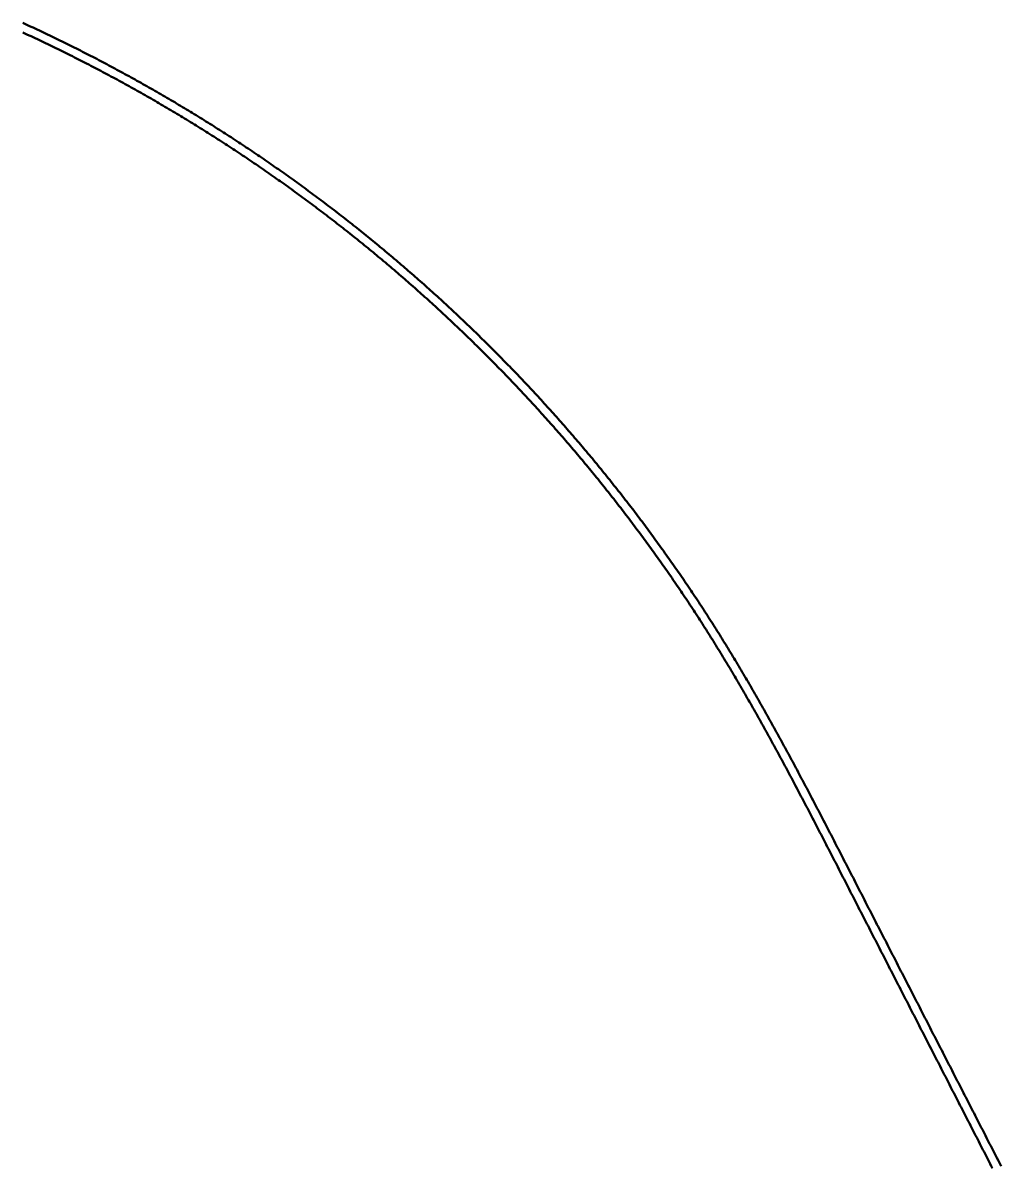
# Model space of a CAD drawing. Extents: x 2687065 to 2691361, y 1253360 to 1255888.
# Drawn here: x 2690531.3 to 2690958.7, y 1254154.8 to 1254654.2 of the extents above; entities that cross this region are included whole.
import ezdxf

# ---------------------------------------------------------------- set-up
doc = ezdxf.new("R2010")
doc.units = 0
doc.header["$MEASUREMENT"] = 0
doc.layers.add('BS-TR-A-Gleisstrang-LinieGeometrie', color=7, linetype='Continuous')

msp = doc.modelspace()

# ---------------------------------------------------------------- linework, layer by layer
at = {"layer": 'BS-TR-A-Gleisstrang-LinieGeometrie', "color": 2, "lineweight": 50, "true_color": 0xffff00}
for points in [[(2690531.27, 1254654.19, 458.73), (2690532.18, 1254653.77, 458.74), (2690533.09, 1254653.35, 458.75), (2690533.99, 1254652.93, 458.76), (2690534.9, 1254652.52, 458.78), (2690535.81, 1254652.09, 458.79), (2690536.71, 1254651.67, 458.8), (2690537.62, 1254651.25, 458.81), (2690538.52, 1254650.82, 458.82), (2690539.42, 1254650.4, 458.84), (2690540.33, 1254649.97, 458.85), (2690541.23, 1254649.54, 458.86), (2690542.13, 1254649.11, 458.87), (2690543.03, 1254648.68, 458.88), (2690543.93, 1254648.25, 458.9), (2690544.83, 1254647.81, 458.91), (2690545.73, 1254647.38, 458.92), (2690546.63, 1254646.94, 458.93), (2690547.53, 1254646.5, 458.95), (2690548.43, 1254646.06, 458.96), (2690549.32, 1254645.62, 458.97), (2690550.22, 1254645.18, 458.98), (2690551.12, 1254644.74, 458.99), (2690552.01, 1254644.3, 459.01), (2690552.91, 1254643.85, 459.02), (2690553.8, 1254643.4, 459.03), (2690554.69, 1254642.96, 459.04), (2690555.59, 1254642.51, 459.05), (2690556.48, 1254642.06, 459.07), (2690557.37, 1254641.6, 459.08), (2690558.26, 1254641.15, 459.09), (2690559.15, 1254640.7, 459.1), (2690560.04, 1254640.24, 459.11), (2690560.93, 1254639.79, 459.13), (2690561.82, 1254639.33, 459.14), (2690562.7, 1254638.87, 459.15), (2690563.59, 1254638.41, 459.16), (2690564.48, 1254637.95, 459.18), (2690565.36, 1254637.48, 459.19), (2690566.25, 1254637.02, 459.2), (2690567.13, 1254636.55, 459.21), (2690568.01, 1254636.09, 459.22), (2690568.9, 1254635.62, 459.24), (2690569.78, 1254635.15, 459.25), (2690570.66, 1254634.68, 459.26), (2690571.54, 1254634.21, 459.27), (2690572.42, 1254633.73, 459.29), (2690573.3, 1254633.26, 459.3), (2690574.18, 1254632.78, 459.31), (2690575.06, 1254632.31, 459.33), (2690575.93, 1254631.83, 459.34), (2690576.81, 1254631.35, 459.35), (2690577.69, 1254630.87, 459.36), (2690578.56, 1254630.39, 459.38), (2690579.44, 1254629.9, 459.39), (2690580.31, 1254629.42, 459.4), (2690581.18, 1254628.93, 459.42), (2690582.06, 1254628.45, 459.43), (2690582.93, 1254627.96, 459.44), (2690583.8, 1254627.47, 459.46), (2690584.67, 1254626.98, 459.47), (2690585.54, 1254626.49, 459.48), (2690586.41, 1254626, 459.49), (2690587.28, 1254625.5, 459.51), (2690588.15, 1254625.01, 459.52), (2690589.01, 1254624.51, 459.53), (2690589.88, 1254624.01, 459.55), (2690590.74, 1254623.51, 459.56), (2690591.61, 1254623.01, 459.57), (2690592.47, 1254622.51, 459.59), (2690593.34, 1254622.01, 459.6), (2690594.2, 1254621.5, 459.61), (2690595.06, 1254621, 459.62), (2690595.92, 1254620.49, 459.64), (2690596.78, 1254619.98, 459.65), (2690597.64, 1254619.48, 459.66), (2690598.5, 1254618.97, 459.68), (2690599.36, 1254618.45, 459.69), (2690600.22, 1254617.94, 459.7), (2690601.08, 1254617.43, 459.72), (2690601.93, 1254616.91, 459.73), (2690602.79, 1254616.4, 459.74), (2690603.64, 1254615.88, 459.75), (2690604.5, 1254615.36, 459.77), (2690605.35, 1254614.84, 459.78), (2690606.2, 1254614.32, 459.79), (2690607.05, 1254613.8, 459.81), (2690607.91, 1254613.27, 459.82), (2690608.76, 1254612.75, 459.83), (2690609.61, 1254612.22, 459.85), (2690610.45, 1254611.7, 459.86), (2690611.3, 1254611.17, 459.87), (2690612.15, 1254610.64, 459.88), (2690613, 1254610.11, 459.9), (2690613.84, 1254609.58, 459.91), (2690614.69, 1254609.04, 459.92), (2690615.53, 1254608.51, 459.94), (2690616.37, 1254607.97, 459.95), (2690617.22, 1254607.44, 459.96), (2690618.06, 1254606.9, 459.97), (2690618.9, 1254606.36, 459.99), (2690619.74, 1254605.82, 460), (2690620.58, 1254605.28, 460.01), (2690621.42, 1254604.74, 460.03), (2690622.26, 1254604.19, 460.04), (2690623.1, 1254603.65, 460.05), (2690623.93, 1254603.1, 460.07), (2690624.77, 1254602.55, 460.08), (2690625.6, 1254602, 460.09), (2690626.44, 1254601.45, 460.1), (2690627.27, 1254600.9, 460.12), (2690628.1, 1254600.35, 460.13), (2690628.94, 1254599.8, 460.14), (2690629.77, 1254599.24, 460.16), (2690630.6, 1254598.69, 460.17), (2690631.43, 1254598.13, 460.18), (2690632.26, 1254597.57, 460.2), (2690633.08, 1254597.01, 460.21), (2690633.91, 1254596.45, 460.22), (2690634.74, 1254595.89, 460.23), (2690635.56, 1254595.33, 460.25), (2690636.39, 1254594.77, 460.26), (2690637.21, 1254594.2, 460.27), (2690638.04, 1254593.63, 460.28), (2690638.86, 1254593.07, 460.29), (2690639.68, 1254592.5, 460.31), (2690640.5, 1254591.93, 460.32), (2690641.32, 1254591.36, 460.33), (2690642.14, 1254590.79, 460.34), (2690642.96, 1254590.21, 460.35), (2690643.78, 1254589.64, 460.37), (2690644.59, 1254589.06, 460.38), (2690645.41, 1254588.49, 460.39), (2690646.22, 1254587.91, 460.4), (2690647.04, 1254587.33, 460.41), (2690647.85, 1254586.75, 460.43), (2690648.66, 1254586.17, 460.44), (2690649.48, 1254585.58, 460.45), (2690650.29, 1254585, 460.46), (2690651.1, 1254584.42, 460.47), (2690651.91, 1254583.83, 460.48), (2690652.71, 1254583.24, 460.5), (2690653.52, 1254582.65, 460.51), (2690654.33, 1254582.07, 460.52), (2690655.13, 1254581.48, 460.53), (2690655.94, 1254580.88, 460.54), (2690656.74, 1254580.29, 460.56), (2690657.55, 1254579.7, 460.57), (2690658.35, 1254579.1, 460.58), (2690659.15, 1254578.51, 460.59), (2690659.95, 1254577.91, 460.6), (2690660.75, 1254577.31, 460.62), (2690661.55, 1254576.71, 460.63), (2690662.35, 1254576.11, 460.64), (2690663.15, 1254575.51, 460.65), (2690663.95, 1254574.9, 460.66), (2690664.74, 1254574.3, 460.68), (2690665.54, 1254573.69, 460.69), (2690666.33, 1254573.09, 460.7), (2690667.12, 1254572.48, 460.71), (2690667.92, 1254571.87, 460.72), (2690668.71, 1254571.26, 460.74), (2690669.5, 1254570.65, 460.75), (2690670.29, 1254570.04, 460.76), (2690671.08, 1254569.43, 460.77), (2690671.86, 1254568.81, 460.78), (2690672.65, 1254568.2, 460.8), (2690673.44, 1254567.58, 460.81), (2690674.22, 1254566.96, 460.82), (2690675.01, 1254566.34, 460.83), (2690675.79, 1254565.72, 460.84), (2690676.57, 1254565.1, 460.86), (2690677.36, 1254564.48, 460.87), (2690678.14, 1254563.86, 460.88), (2690678.14, 1254563.86, 460.88), (2690678.92, 1254563.23, 460.89), (2690679.7, 1254562.61, 460.9), (2690680.48, 1254561.98, 460.92), (2690681.26, 1254561.35, 460.93), (2690682.03, 1254560.72, 460.94), (2690682.81, 1254560.09, 460.95), (2690683.59, 1254559.46, 460.96), (2690684.36, 1254558.82, 460.98), (2690685.14, 1254558.19, 460.99), (2690685.91, 1254557.56, 461), (2690686.68, 1254556.92, 461.01), (2690687.45, 1254556.28, 461.02), (2690688.22, 1254555.64, 461.04), (2690688.99, 1254555, 461.05), (2690689.76, 1254554.36, 461.06), (2690690.53, 1254553.72, 461.07), (2690691.3, 1254553.08, 461.08), (2690692.06, 1254552.43, 461.1), (2690692.83, 1254551.79, 461.11), (2690693.59, 1254551.14, 461.12), (2690694.35, 1254550.5, 461.13), (2690695.12, 1254549.85, 461.14), (2690695.88, 1254549.2, 461.16), (2690696.64, 1254548.55, 461.17), (2690697.4, 1254547.9, 461.18), (2690698.16, 1254547.24, 461.19), (2690698.91, 1254546.59, 461.2), (2690699.67, 1254545.94, 461.22), (2690700.43, 1254545.28, 461.23), (2690701.18, 1254544.62, 461.24), (2690701.93, 1254543.97, 461.25), (2690702.69, 1254543.31, 461.26), (2690703.44, 1254542.65, 461.28), (2690704.19, 1254541.99, 461.29), (2690704.94, 1254541.32, 461.3), (2690705.69, 1254540.66, 461.31), (2690706.44, 1254540, 461.32), (2690707.18, 1254539.33, 461.34), (2690707.93, 1254538.66, 461.35), (2690708.68, 1254538, 461.36), (2690709.42, 1254537.33, 461.37), (2690710.16, 1254536.66, 461.38), (2690710.91, 1254535.99, 461.4), (2690711.65, 1254535.32, 461.41), (2690712.39, 1254534.64, 461.42), (2690713.13, 1254533.97, 461.43), (2690713.87, 1254533.29, 461.44), (2690714.6, 1254532.62, 461.46), (2690715.34, 1254531.94, 461.47), (2690716.08, 1254531.26, 461.48), (2690716.81, 1254530.58, 461.49), (2690717.55, 1254529.9, 461.51), (2690718.28, 1254529.22, 461.52), (2690719.01, 1254528.54, 461.53), (2690719.74, 1254527.86, 461.54), (2690720.47, 1254527.17, 461.55), (2690721.2, 1254526.49, 461.57), (2690721.93, 1254525.8, 461.58), (2690722.66, 1254525.11, 461.59), (2690723.38, 1254524.43, 461.6), (2690724.11, 1254523.74, 461.61), (2690724.83, 1254523.05, 461.63), (2690725.55, 1254522.35, 461.64), (2690726.28, 1254521.66, 461.65), (2690727, 1254520.97, 461.66), (2690727.72, 1254520.27, 461.67), (2690728.44, 1254519.58, 461.69), (2690729.15, 1254518.88, 461.7), (2690729.87, 1254518.18, 461.71), (2690730.59, 1254517.48, 461.72), (2690731.3, 1254516.78, 461.73), (2690732.02, 1254516.08, 461.75), (2690732.73, 1254515.38, 461.76), (2690733.44, 1254514.68, 461.77), (2690734.15, 1254513.98, 461.78), (2690734.86, 1254513.27, 461.79), (2690735.57, 1254512.57, 461.81), (2690736.28, 1254511.86, 461.82), (2690736.99, 1254511.15, 461.83), (2690737.7, 1254510.44, 461.84), (2690738.4, 1254509.73, 461.85), (2690739.1, 1254509.02, 461.87), (2690739.81, 1254508.31, 461.88), (2690740.51, 1254507.6, 461.89), (2690741.21, 1254506.88, 461.9), (2690741.91, 1254506.17, 461.91), (2690742.61, 1254505.45, 461.93), (2690743.31, 1254504.74, 461.94), (2690744.01, 1254504.02, 461.95), (2690744.7, 1254503.3, 461.96), (2690745.4, 1254502.58, 461.97), (2690746.09, 1254501.86, 461.99), (2690746.78, 1254501.14, 462), (2690747.48, 1254500.41, 462.01), (2690748.17, 1254499.69, 462.02), (2690748.86, 1254498.97, 462.03), (2690749.55, 1254498.24, 462.05), (2690750.23, 1254497.51, 462.06), (2690750.92, 1254496.79, 462.07), (2690751.61, 1254496.06, 462.08), (2690752.29, 1254495.33, 462.09), (2690752.97, 1254494.6, 462.11), (2690753.66, 1254493.87, 462.12), (2690754.34, 1254493.13, 462.13), (2690755.02, 1254492.4, 462.14), (2690755.7, 1254491.66, 462.15), (2690756.38, 1254490.93, 462.17), (2690757.05, 1254490.19, 462.18), (2690757.73, 1254489.46, 462.19), (2690758.41, 1254488.72, 462.2), (2690759.08, 1254487.98, 462.21), (2690759.75, 1254487.24, 462.23), (2690760.43, 1254486.5, 462.24), (2690761.1, 1254485.75, 462.25), (2690761.77, 1254485.01, 462.26), (2690762.44, 1254484.27, 462.27), (2690763.1, 1254483.52, 462.29), (2690763.77, 1254482.78, 462.3), (2690764.44, 1254482.03, 462.31), (2690765.1, 1254481.28, 462.32), (2690765.77, 1254480.53, 462.33), (2690766.43, 1254479.78, 462.35), (2690767.09, 1254479.03, 462.36), (2690767.75, 1254478.28, 462.37), (2690768.41, 1254477.53, 462.38), (2690769.07, 1254476.78, 462.39), (2690769.73, 1254476.02, 462.41), (2690770.38, 1254475.27, 462.42), (2690771.04, 1254474.51, 462.43), (2690771.69, 1254473.75, 462.44), (2690772.34, 1254472.99, 462.45), (2690773, 1254472.24, 462.47), (2690773.65, 1254471.48, 462.48), (2690774.3, 1254470.71, 462.49), (2690774.95, 1254469.95, 462.5), (2690775.59, 1254469.19, 462.51), (2690776.24, 1254468.43, 462.53), (2690776.89, 1254467.66, 462.54), (2690777.53, 1254466.9, 462.55), (2690778.17, 1254466.13, 462.56), (2690778.81, 1254465.36, 462.57), (2690779.46, 1254464.59, 462.59), (2690780.1, 1254463.83, 462.6), (2690780.73, 1254463.06, 462.61), (2690781.37, 1254462.28, 462.62), (2690782.01, 1254461.51, 462.63), (2690782.65, 1254460.74, 462.65), (2690783.28, 1254459.97, 462.66), (2690783.91, 1254459.19, 462.67), (2690784.55, 1254458.42, 462.68), (2690785.18, 1254457.64, 462.69), (2690785.81, 1254456.86, 462.71), (2690786.44, 1254456.08, 462.72), (2690787.06, 1254455.31, 462.73), (2690787.69, 1254454.53, 462.74), (2690788.32, 1254453.74, 462.75), (2690788.94, 1254452.96, 462.77), (2690789.56, 1254452.18, 462.78), (2690790.19, 1254451.4, 462.79), (2690790.81, 1254450.61, 462.8), (2690791.43, 1254449.83, 462.81), (2690792.05, 1254449.04, 462.83), (2690792.66, 1254448.25, 462.84), (2690793.28, 1254447.47, 462.85), (2690793.9, 1254446.68, 462.86), (2690794.51, 1254445.89, 462.87), (2690795.12, 1254445.1, 462.89), (2690795.74, 1254444.31, 462.9), (2690796.35, 1254443.51, 462.91), (2690796.96, 1254442.72, 462.92), (2690797.57, 1254441.93, 462.93), (2690798.17, 1254441.13, 462.95), (2690798.78, 1254440.34, 462.96), (2690799.39, 1254439.54, 462.97), (2690799.99, 1254438.74, 462.98), (2690800.59, 1254437.94, 462.99), (2690801.2, 1254437.14, 463.01), (2690801.8, 1254436.34, 463.02), (2690802.4, 1254435.54, 463.03), (2690803, 1254434.74, 463.04), (2690803.59, 1254433.94, 463.05), (2690804.19, 1254433.14, 463.07), (2690804.78, 1254432.33, 463.08), (2690805.38, 1254431.53, 463.09), (2690805.97, 1254430.72, 463.1), (2690806.56, 1254429.91, 463.11), (2690807.15, 1254429.11, 463.13), (2690807.74, 1254428.3, 463.14), (2690808.33, 1254427.49, 463.15), (2690808.92, 1254426.68, 463.16), (2690809.51, 1254425.87, 463.17), (2690810.09, 1254425.06, 463.18), (2690810.67, 1254424.24, 463.19), (2690811.26, 1254423.43, 463.21), (2690811.84, 1254422.61, 463.22), (2690812.42, 1254421.8, 463.23), (2690813, 1254420.98, 463.24), (2690813.58, 1254420.17, 463.25), (2690814.15, 1254419.35, 463.26), (2690814.73, 1254418.53, 463.27), (2690815.3, 1254417.71, 463.28), (2690815.88, 1254416.89, 463.29), (2690816.45, 1254416.07, 463.31), (2690817.02, 1254415.25, 463.32), (2690817.59, 1254414.43, 463.33), (2690818.16, 1254413.6, 463.34), (2690818.72, 1254412.78, 463.35), (2690819.29, 1254411.95, 463.36), (2690819.86, 1254411.13, 463.37), (2690820.42, 1254410.3, 463.38), (2690820.98, 1254409.47, 463.39), (2690821.54, 1254408.65, 463.41), (2690822.1, 1254407.82, 463.42), (2690822.66, 1254406.99, 463.43), (2690823.22, 1254406.16, 463.44), (2690823.78, 1254405.33, 463.45), (2690824.33, 1254404.49, 463.46), (2690824.89, 1254403.66, 463.47), (2690825.44, 1254402.83, 463.48), (2690825.99, 1254401.99, 463.49), (2690826.55, 1254401.16, 463.5), (2690827.09, 1254400.32, 463.52), (2690827.64, 1254399.49, 463.53), (2690828.19, 1254398.65, 463.54), (2690828.74, 1254397.81, 463.55), (2690829.28, 1254396.97, 463.56), (2690829.83, 1254396.13, 463.57), (2690830.37, 1254395.29, 463.58), (2690830.91, 1254394.45, 463.59), (2690831.45, 1254393.61, 463.6), (2690831.99, 1254392.76, 463.62), (2690832.53, 1254391.92, 463.63), (2690833.06, 1254391.07, 463.64), (2690833.6, 1254390.23, 463.65), (2690834.13, 1254389.38, 463.66), (2690834.13, 1254389.38, 463.66), (2690834.67, 1254388.54, 463.67), (2690835.2, 1254387.69, 463.68), (2690835.73, 1254386.84, 463.69), (2690836.26, 1254385.99, 463.7), (2690836.78, 1254385.14, 463.72), (2690837.31, 1254384.29, 463.73), (2690837.84, 1254383.44, 463.74), (2690838.36, 1254382.59, 463.75), (2690838.89, 1254381.74, 463.76), (2690839.41, 1254380.89, 463.77), (2690839.93, 1254380.03, 463.78), (2690840.45, 1254379.18, 463.79), (2690840.97, 1254378.33, 463.8), (2690841.49, 1254377.47, 463.82), (2690842, 1254376.61, 463.83), (2690842.52, 1254375.76, 463.84), (2690843.03, 1254374.9, 463.85), (2690843.55, 1254374.04, 463.86), (2690844.06, 1254373.18, 463.87), (2690844.57, 1254372.32, 463.88), (2690845.08, 1254371.46, 463.89), (2690845.59, 1254370.6, 463.9), (2690846.1, 1254369.74, 463.92), (2690846.61, 1254368.88, 463.93), (2690847.11, 1254368.02, 463.94), (2690847.62, 1254367.16, 463.95), (2690848.12, 1254366.29, 463.96), (2690848.63, 1254365.43, 463.97), (2690849.13, 1254364.56, 463.98), (2690849.63, 1254363.7, 463.99), (2690850.13, 1254362.83, 464), (2690850.63, 1254361.97, 464.02), (2690851.13, 1254361.1, 464.03), (2690851.63, 1254360.23, 464.04), (2690852.13, 1254359.37, 464.05), (2690852.62, 1254358.5, 464.06), (2690853.12, 1254357.63, 464.07), (2690853.61, 1254356.76, 464.08), (2690854.11, 1254355.89, 464.09), (2690854.6, 1254355.02, 464.1), (2690855.09, 1254354.15, 464.12), (2690855.58, 1254353.28, 464.13), (2690856.07, 1254352.41, 464.14), (2690856.56, 1254351.53, 464.15), (2690857.05, 1254350.66, 464.16), (2690857.54, 1254349.79, 464.17), (2690858.02, 1254348.92, 464.18), (2690858.51, 1254348.04, 464.19), (2690859, 1254347.17, 464.2), (2690859.48, 1254346.29, 464.22), (2690859.97, 1254345.42, 464.23), (2690860.45, 1254344.54, 464.24), (2690860.93, 1254343.67, 464.25), (2690861.41, 1254342.79, 464.26), (2690861.9, 1254341.91, 464.27), (2690862.38, 1254341.04, 464.28), (2690862.86, 1254340.16, 464.29), (2690863.33, 1254339.28, 464.3), (2690863.81, 1254338.4, 464.32), (2690864.29, 1254337.53, 464.33), (2690864.77, 1254336.65, 464.34), (2690865.25, 1254335.77, 464.35), (2690865.72, 1254334.89, 464.36), (2690866.2, 1254334.01, 464.37), (2690866.67, 1254333.13, 464.38), (2690867.15, 1254332.25, 464.39), (2690867.62, 1254331.37, 464.4), (2690868.09, 1254330.49, 464.42), (2690868.56, 1254329.6, 464.43), (2690869.04, 1254328.72, 464.44), (2690869.51, 1254327.84, 464.45), (2690869.98, 1254326.96, 464.46), (2690870.45, 1254326.08, 464.47), (2690870.92, 1254325.19, 464.48), (2690871.39, 1254324.31, 464.49), (2690871.86, 1254323.43, 464.5), (2690872.32, 1254322.54, 464.52), (2690872.79, 1254321.66, 464.53), (2690873.26, 1254320.78, 464.54), (2690873.73, 1254319.89, 464.55), (2690874.19, 1254319.01, 464.56), (2690874.66, 1254318.12, 464.57), (2690875.12, 1254317.24, 464.58), (2690875.59, 1254316.35, 464.59), (2690876.05, 1254315.47, 464.6), (2690876.52, 1254314.58, 464.62), (2690876.98, 1254313.69, 464.63), (2690877.45, 1254312.81, 464.64), (2690877.91, 1254311.92, 464.65), (2690878.37, 1254311.04, 464.66), (2690878.83, 1254310.15, 464.67), (2690879.3, 1254309.26, 464.68), (2690879.76, 1254308.38, 464.69), (2690880.22, 1254307.49, 464.7), (2690880.68, 1254306.6, 464.71), (2690881.14, 1254305.71, 464.73), (2690881.6, 1254304.83, 464.74), (2690882.06, 1254303.94, 464.75), (2690882.52, 1254303.05, 464.76), (2690882.98, 1254302.16, 464.77), (2690883.44, 1254301.27, 464.78), (2690883.9, 1254300.39, 464.79), (2690884.36, 1254299.5, 464.8), (2690884.82, 1254298.61, 464.81), (2690885.28, 1254297.72, 464.83), (2690885.74, 1254296.83, 464.84), (2690886.2, 1254295.94, 464.85), (2690886.65, 1254295.05, 464.86), (2690887.11, 1254294.17, 464.87), (2690887.57, 1254293.28, 464.88), (2690888.03, 1254292.39, 464.89), (2690888.49, 1254291.5, 464.9), (2690888.94, 1254290.61, 464.91), (2690889.4, 1254289.72, 464.93), (2690889.86, 1254288.83, 464.94), (2690890.32, 1254287.94, 464.95), (2690890.77, 1254287.05, 464.96), (2690891.23, 1254286.16, 464.97), (2690891.69, 1254285.27, 464.98), (2690892.14, 1254284.38, 464.99), (2690892.6, 1254283.49, 465), (2690893.06, 1254282.6, 465.01), (2690893.51, 1254281.71, 465.03), (2690893.97, 1254280.83, 465.04), (2690893.97, 1254280.83, 465.04), (2690894.43, 1254279.94, 465.05), (2690894.88, 1254279.05, 465.06), (2690895.34, 1254278.16, 465.07), (2690895.79, 1254277.28, 465.08), (2690896.25, 1254276.39, 465.09), (2690896.71, 1254275.5, 465.1), (2690897.16, 1254274.61, 465.11), (2690897.62, 1254273.73, 465.13), (2690898.07, 1254272.84, 465.14), (2690898.53, 1254271.95, 465.15), (2690898.98, 1254271.06, 465.16), (2690899.44, 1254270.18, 465.17), (2690899.9, 1254269.29, 465.18), (2690900.35, 1254268.4, 465.19), (2690900.81, 1254267.51, 465.2), (2690901.26, 1254266.63, 465.21), (2690901.72, 1254265.74, 465.23), (2690902.17, 1254264.85, 465.24), (2690902.63, 1254263.96, 465.25), (2690903.09, 1254263.08, 465.26), (2690903.54, 1254262.19, 465.27), (2690904, 1254261.3, 465.28), (2690904.45, 1254260.41, 465.29), (2690904.91, 1254259.53, 465.3), (2690905.36, 1254258.64, 465.31), (2690905.82, 1254257.75, 465.32), (2690906.28, 1254256.86, 465.34), (2690906.73, 1254255.98, 465.35), (2690907.19, 1254255.09, 465.36), (2690907.64, 1254254.2, 465.37), (2690908.1, 1254253.31, 465.38), (2690908.55, 1254252.43, 465.39), (2690909.01, 1254251.54, 465.4), (2690909.47, 1254250.65, 465.41), (2690909.92, 1254249.76, 465.42), (2690910.38, 1254248.88, 465.44), (2690910.83, 1254247.99, 465.45), (2690911.29, 1254247.1, 465.46), (2690911.74, 1254246.21, 465.47), (2690912.2, 1254245.33, 465.48), (2690912.66, 1254244.44, 465.49), (2690913.11, 1254243.55, 465.5), (2690913.57, 1254242.66, 465.51), (2690914.02, 1254241.78, 465.52), (2690914.48, 1254240.89, 465.54), (2690914.93, 1254240, 465.55), (2690915.39, 1254239.11, 465.56), (2690915.85, 1254238.23, 465.57), (2690916.3, 1254237.34, 465.58), (2690916.76, 1254236.45, 465.59), (2690917.21, 1254235.57, 465.6), (2690917.67, 1254234.68, 465.61), (2690918.12, 1254233.79, 465.62), (2690918.58, 1254232.9, 465.63), (2690919.04, 1254232.02, 465.65), (2690919.49, 1254231.13, 465.66), (2690919.95, 1254230.24, 465.67), (2690920.4, 1254229.35, 465.68), (2690920.86, 1254228.47, 465.69), (2690921.31, 1254227.58, 465.7), (2690921.77, 1254226.69, 465.71), (2690922.23, 1254225.8, 465.72), (2690922.68, 1254224.92, 465.73), (2690923.14, 1254224.03, 465.75), (2690923.59, 1254223.14, 465.76), (2690924.05, 1254222.25, 465.77), (2690924.5, 1254221.37, 465.78), (2690924.96, 1254220.48, 465.79), (2690925.42, 1254219.59, 465.8), (2690925.87, 1254218.7, 465.81), (2690926.33, 1254217.82, 465.82), (2690926.78, 1254216.93, 465.83), (2690927.24, 1254216.04, 465.85), (2690927.69, 1254215.15, 465.86), (2690928.15, 1254214.27, 465.87), (2690928.61, 1254213.38, 465.88), (2690929.06, 1254212.49, 465.89), (2690929.52, 1254211.6, 465.9), (2690929.97, 1254210.72, 465.91), (2690930.43, 1254209.83, 465.92), (2690930.88, 1254208.94, 465.93), (2690931.34, 1254208.05, 465.94), (2690931.8, 1254207.17, 465.96), (2690932.25, 1254206.28, 465.97), (2690932.71, 1254205.39, 465.98), (2690933.16, 1254204.5, 465.99), (2690933.62, 1254203.62, 466), (2690934.07, 1254202.73, 466.01), (2690934.53, 1254201.84, 466.02), (2690934.99, 1254200.95, 466.03), (2690935.44, 1254200.07, 466.04), (2690935.9, 1254199.18, 466.06), (2690936.35, 1254198.29, 466.07), (2690936.81, 1254197.4, 466.08), (2690937.26, 1254196.52, 466.09), (2690937.72, 1254195.63, 466.1), (2690938.18, 1254194.74, 466.11), (2690938.63, 1254193.85, 466.12), (2690939.09, 1254192.97, 466.13), (2690939.54, 1254192.08, 466.14), (2690940, 1254191.19, 466.16), (2690940.45, 1254190.3, 466.17), (2690940.91, 1254189.42, 466.18), (2690941.37, 1254188.53, 466.19), (2690941.82, 1254187.64, 466.2), (2690942.28, 1254186.76, 466.21), (2690942.73, 1254185.87, 466.22), (2690943.19, 1254184.98, 466.23), (2690943.64, 1254184.09, 466.24), (2690944.1, 1254183.21, 466.26), (2690944.56, 1254182.32, 466.27), (2690945.01, 1254181.43, 466.28), (2690945.47, 1254180.54, 466.29), (2690945.92, 1254179.66, 466.3), (2690946.38, 1254178.77, 466.31), (2690946.83, 1254177.88, 466.32), (2690947.29, 1254176.99, 466.33), (2690947.75, 1254176.11, 466.34), (2690948.2, 1254175.22, 466.35), (2690948.66, 1254174.33, 466.37), (2690949.11, 1254173.44, 466.38), (2690949.57, 1254172.56, 466.39), (2690950.02, 1254171.67, 466.4), (2690950.48, 1254170.78, 466.41), (2690950.94, 1254169.89, 466.42), (2690951.39, 1254169.01, 466.43), (2690951.85, 1254168.12, 466.44), (2690952.3, 1254167.23, 466.45), (2690952.76, 1254166.34, 466.47), (2690953.22, 1254165.46, 466.48), (2690953.67, 1254164.57, 466.49), (2690954.13, 1254163.68, 466.5), (2690954.58, 1254162.79, 466.51), (2690955.04, 1254161.91, 466.52), (2690955.49, 1254161.02, 466.53), (2690955.95, 1254160.13, 466.54), (2690956.41, 1254159.24, 466.55), (2690956.86, 1254158.36, 466.57), (2690957.32, 1254157.47, 466.58), (2690957.77, 1254156.58, 466.59), (2690958.23, 1254155.69, 466.6), (2690958.68, 1254154.81, 466.61)], [(2690531.3, 1254649.99, 458.37), (2690532.21, 1254649.57, 458.38), (2690533.11, 1254649.15, 458.39), (2690534.02, 1254648.73, 458.4), (2690534.93, 1254648.31, 458.42), (2690535.84, 1254647.89, 458.43), (2690536.74, 1254647.46, 458.44), (2690537.65, 1254647.03, 458.45), (2690538.55, 1254646.61, 458.46), (2690539.46, 1254646.18, 458.48), (2690540.36, 1254645.75, 458.49), (2690541.26, 1254645.31, 458.5), (2690542.16, 1254644.88, 458.51), (2690543.07, 1254644.45, 458.52), (2690543.97, 1254644.01, 458.54), (2690544.87, 1254643.57, 458.55), (2690545.77, 1254643.13, 458.56), (2690546.67, 1254642.7, 458.57), (2690547.57, 1254642.25, 458.59), (2690548.46, 1254641.81, 458.6), (2690549.36, 1254641.37, 458.61), (2690550.26, 1254640.92, 458.62), (2690551.15, 1254640.48, 458.63), (2690552.05, 1254640.03, 458.65), (2690552.94, 1254639.58, 458.66), (2690553.84, 1254639.13, 458.67), (2690554.73, 1254638.68, 458.68), (2690555.62, 1254638.23, 458.69), (2690556.52, 1254637.77, 458.71), (2690557.41, 1254637.32, 458.72), (2690558.3, 1254636.86, 458.73), (2690559.19, 1254636.41, 458.74), (2690560.08, 1254635.95, 458.76), (2690560.97, 1254635.49, 458.77), (2690561.86, 1254635.03, 458.78), (2690562.74, 1254634.56, 458.79), (2690563.63, 1254634.1, 458.81), (2690564.52, 1254633.63, 458.82), (2690565.4, 1254633.17, 458.83), (2690566.29, 1254632.7, 458.84), (2690567.17, 1254632.23, 458.85), (2690568.05, 1254631.76, 458.87), (2690568.94, 1254631.29, 458.88), (2690569.82, 1254630.82, 458.89), (2690570.7, 1254630.34, 458.9), (2690571.58, 1254629.87, 458.92), (2690572.46, 1254629.39, 458.93), (2690573.34, 1254628.91, 458.94), (2690574.22, 1254628.43, 458.95), (2690575.1, 1254627.95, 458.97), (2690575.98, 1254627.47, 458.98), (2690576.85, 1254626.99, 458.99), (2690577.73, 1254626.51, 459), (2690578.61, 1254626.02, 459.02), (2690579.48, 1254625.53, 459.03), (2690580.35, 1254625.05, 459.04), (2690581.23, 1254624.56, 459.05), (2690582.1, 1254624.07, 459.07), (2690582.97, 1254623.58, 459.08), (2690583.84, 1254623.08, 459.09), (2690584.71, 1254622.59, 459.1), (2690585.58, 1254622.09, 459.12), (2690586.45, 1254621.6, 459.13), (2690587.32, 1254621.1, 459.14), (2690588.19, 1254620.6, 459.15), (2690589.06, 1254620.1, 459.17), (2690589.92, 1254619.6, 459.18), (2690590.79, 1254619.1, 459.19), (2690591.65, 1254618.59, 459.2), (2690592.52, 1254618.09, 459.21), (2690593.38, 1254617.58, 459.23), (2690594.24, 1254617.07, 459.24), (2690595.1, 1254616.56, 459.25), (2690595.96, 1254616.05, 459.26), (2690596.83, 1254615.54, 459.27), (2690597.68, 1254615.03, 459.29), (2690598.54, 1254614.52, 459.3), (2690599.4, 1254614, 459.31), (2690600.26, 1254613.48, 459.32), (2690601.12, 1254612.97, 459.33), (2690601.97, 1254612.45, 459.35), (2690602.83, 1254611.93, 459.36), (2690603.68, 1254611.41, 459.37), (2690604.54, 1254610.88, 459.38), (2690605.39, 1254610.36, 459.39), (2690606.24, 1254609.84, 459.41), (2690607.09, 1254609.31, 459.42), (2690607.94, 1254608.78, 459.43), (2690608.79, 1254608.25, 459.44), (2690609.64, 1254607.72, 459.45), (2690610.49, 1254607.19, 459.47), (2690611.34, 1254606.66, 459.48), (2690612.19, 1254606.13, 459.49), (2690613.03, 1254605.59, 459.5), (2690613.88, 1254605.06, 459.51), (2690614.72, 1254604.52, 459.53), (2690615.57, 1254603.98, 459.54), (2690616.41, 1254603.44, 459.55), (2690617.25, 1254602.9, 459.56), (2690618.09, 1254602.36, 459.57), (2690618.93, 1254601.82, 459.59), (2690619.77, 1254601.27, 459.6), (2690620.61, 1254600.73, 459.61), (2690621.45, 1254600.18, 459.62), (2690622.29, 1254599.63, 459.63), (2690623.13, 1254599.08, 459.65), (2690623.96, 1254598.53, 459.66), (2690624.8, 1254597.98, 459.67), (2690625.63, 1254597.43, 459.68), (2690626.47, 1254596.88, 459.69), (2690627.3, 1254596.32, 459.71), (2690628.13, 1254595.77, 459.72), (2690628.96, 1254595.21, 459.73), (2690629.79, 1254594.65, 459.74), (2690630.62, 1254594.09, 459.75), (2690631.45, 1254593.53, 459.77), (2690632.28, 1254592.97, 459.78), (2690633.11, 1254592.4, 459.79), (2690633.93, 1254591.84, 459.8), (2690634.76, 1254591.27, 459.81), (2690635.59, 1254590.71, 459.83), (2690636.41, 1254590.14, 459.84), (2690637.23, 1254589.57, 459.85), (2690638.06, 1254589, 459.86), (2690638.88, 1254588.43, 459.87), (2690639.7, 1254587.86, 459.89), (2690640.52, 1254587.28, 459.9), (2690641.34, 1254586.71, 459.91), (2690642.16, 1254586.13, 459.92), (2690642.97, 1254585.55, 459.94), (2690643.79, 1254584.97, 459.95), (2690644.61, 1254584.39, 459.96), (2690645.42, 1254583.81, 459.97), (2690646.24, 1254583.23, 459.98), (2690647.05, 1254582.65, 460), (2690647.86, 1254582.06, 460.01), (2690648.67, 1254581.48, 460.02), (2690649.48, 1254580.89, 460.03), (2690650.29, 1254580.3, 460.04), (2690651.1, 1254579.72, 460.06), (2690651.91, 1254579.13, 460.07), (2690652.72, 1254578.53, 460.08), (2690653.53, 1254577.94, 460.09), (2690654.33, 1254577.35, 460.1), (2690655.14, 1254576.75, 460.12), (2690655.94, 1254576.16, 460.13), (2690656.75, 1254575.56, 460.14), (2690657.55, 1254574.96, 460.15), (2690658.35, 1254574.36, 460.16), (2690659.15, 1254573.76, 460.18), (2690659.95, 1254573.16, 460.19), (2690660.75, 1254572.56, 460.2), (2690661.55, 1254571.95, 460.21), (2690662.34, 1254571.35, 460.22), (2690663.14, 1254570.74, 460.24), (2690663.94, 1254570.13, 460.25), (2690664.73, 1254569.53, 460.26), (2690665.52, 1254568.92, 460.27), (2690666.32, 1254568.31, 460.28), (2690667.11, 1254567.69, 460.3), (2690667.9, 1254567.08, 460.31), (2690668.69, 1254566.47, 460.32), (2690669.48, 1254565.85, 460.33), (2690670.27, 1254565.23, 460.34), (2690671.06, 1254564.62, 460.36), (2690671.84, 1254564, 460.37), (2690672.63, 1254563.38, 460.38), (2690673.42, 1254562.76, 460.39), (2690674.2, 1254562.14, 460.4), (2690674.98, 1254561.51, 460.42), (2690675.76, 1254560.89, 460.43), (2690675.76, 1254560.89, 460.43), (2690676.54, 1254560.26, 460.44), (2690677.32, 1254559.64, 460.45), (2690678.1, 1254559.01, 460.46), (2690678.88, 1254558.39, 460.48), (2690679.66, 1254557.76, 460.49), (2690680.43, 1254557.13, 460.5), (2690681.21, 1254556.5, 460.51), (2690681.98, 1254555.86, 460.52), (2690682.75, 1254555.23, 460.54), (2690683.52, 1254554.6, 460.55), (2690684.29, 1254553.96, 460.56), (2690685.06, 1254553.33, 460.57), (2690685.83, 1254552.69, 460.58), (2690686.6, 1254552.05, 460.6), (2690687.37, 1254551.41, 460.61), (2690688.14, 1254550.77, 460.62), (2690688.9, 1254550.13, 460.63), (2690689.67, 1254549.48, 460.64), (2690690.43, 1254548.84, 460.66), (2690691.19, 1254548.2, 460.67), (2690691.95, 1254547.55, 460.68), (2690692.71, 1254546.9, 460.69), (2690693.47, 1254546.25, 460.7), (2690694.23, 1254545.6, 460.72), (2690694.99, 1254544.95, 460.73), (2690695.75, 1254544.3, 460.74), (2690696.5, 1254543.65, 460.75), (2690697.26, 1254543, 460.76), (2690698.01, 1254542.34, 460.78), (2690698.77, 1254541.69, 460.79), (2690699.52, 1254541.03, 460.8), (2690700.27, 1254540.37, 460.81), (2690701.02, 1254539.71, 460.82), (2690701.77, 1254539.05, 460.84), (2690702.52, 1254538.39, 460.85), (2690703.27, 1254537.73, 460.86), (2690704.02, 1254537.06, 460.87), (2690704.76, 1254536.4, 460.88), (2690705.51, 1254535.73, 460.89), (2690706.25, 1254535.07, 460.91), (2690706.99, 1254534.4, 460.92), (2690707.74, 1254533.73, 460.93), (2690708.48, 1254533.06, 460.94), (2690709.22, 1254532.39, 460.95), (2690709.96, 1254531.72, 460.97), (2690710.69, 1254531.05, 460.98), (2690711.43, 1254530.37, 460.99), (2690712.17, 1254529.7, 461), (2690712.9, 1254529.02, 461.01), (2690713.64, 1254528.34, 461.03), (2690714.37, 1254527.67, 461.04), (2690715.1, 1254526.99, 461.05), (2690715.83, 1254526.31, 461.06), (2690716.57, 1254525.63, 461.07), (2690717.29, 1254524.94, 461.09), (2690718.02, 1254524.26, 461.1), (2690718.75, 1254523.58, 461.11), (2690719.48, 1254522.89, 461.12), (2690720.2, 1254522.2, 461.13), (2690720.93, 1254521.52, 461.15), (2690721.65, 1254520.83, 461.16), (2690722.37, 1254520.14, 461.17), (2690723.1, 1254519.45, 461.18), (2690723.82, 1254518.76, 461.19), (2690724.54, 1254518.06, 461.21), (2690725.25, 1254517.37, 461.22), (2690725.97, 1254516.67, 461.23), (2690726.69, 1254515.98, 461.24), (2690727.41, 1254515.28, 461.25), (2690728.12, 1254514.58, 461.27), (2690728.83, 1254513.89, 461.28), (2690729.55, 1254513.19, 461.29), (2690730.26, 1254512.48, 461.3), (2690730.97, 1254511.78, 461.31), (2690731.68, 1254511.08, 461.33), (2690732.39, 1254510.38, 461.34), (2690733.1, 1254509.67, 461.35), (2690733.8, 1254508.96, 461.36), (2690734.51, 1254508.26, 461.37), (2690735.21, 1254507.55, 461.39), (2690735.92, 1254506.84, 461.4), (2690736.62, 1254506.13, 461.41), (2690737.32, 1254505.42, 461.42), (2690738.02, 1254504.71, 461.43), (2690738.72, 1254504, 461.45), (2690739.42, 1254503.28, 461.46), (2690740.12, 1254502.57, 461.47), (2690740.81, 1254501.85, 461.48), (2690741.51, 1254501.13, 461.5), (2690742.2, 1254500.42, 461.51), (2690742.9, 1254499.7, 461.52), (2690743.59, 1254498.98, 461.54), (2690744.28, 1254498.26, 461.55), (2690744.97, 1254497.53, 461.56), (2690745.66, 1254496.81, 461.58), (2690746.35, 1254496.09, 461.59), (2690747.04, 1254495.36, 461.6), (2690747.72, 1254494.64, 461.62), (2690748.41, 1254493.91, 461.63), (2690749.09, 1254493.18, 461.64), (2690749.78, 1254492.45, 461.65), (2690750.46, 1254491.72, 461.67), (2690751.14, 1254490.99, 461.68), (2690751.82, 1254490.26, 461.69), (2690752.5, 1254489.53, 461.71), (2690753.18, 1254488.8, 461.72), (2690753.85, 1254488.06, 461.73), (2690754.53, 1254487.33, 461.75), (2690755.2, 1254486.59, 461.76), (2690755.88, 1254485.85, 461.77), (2690756.55, 1254485.11, 461.79), (2690757.22, 1254484.37, 461.8), (2690757.89, 1254483.63, 461.81), (2690758.56, 1254482.89, 461.83), (2690759.23, 1254482.15, 461.84), (2690759.9, 1254481.41, 461.85), (2690760.57, 1254480.66, 461.87), (2690761.23, 1254479.92, 461.88), (2690761.89, 1254479.17, 461.89), (2690762.56, 1254478.42, 461.91), (2690763.22, 1254477.68, 461.92), (2690763.88, 1254476.93, 461.93), (2690764.54, 1254476.18, 461.94), (2690765.2, 1254475.43, 461.96), (2690765.86, 1254474.68, 461.97), (2690766.51, 1254473.92, 461.98), (2690767.17, 1254473.17, 462), (2690767.83, 1254472.42, 462.01), (2690768.48, 1254471.66, 462.02), (2690769.13, 1254470.9, 462.04), (2690769.78, 1254470.15, 462.05), (2690770.43, 1254469.39, 462.06), (2690771.08, 1254468.63, 462.08), (2690771.73, 1254467.87, 462.09), (2690772.38, 1254467.11, 462.1), (2690773.02, 1254466.35, 462.12), (2690773.67, 1254465.58, 462.13), (2690774.31, 1254464.82, 462.14), (2690774.95, 1254464.05, 462.16), (2690775.6, 1254463.29, 462.17), (2690776.24, 1254462.52, 462.18), (2690776.88, 1254461.76, 462.19), (2690777.51, 1254460.99, 462.21), (2690778.15, 1254460.22, 462.22), (2690778.79, 1254459.45, 462.23), (2690779.42, 1254458.68, 462.24), (2690780.06, 1254457.9, 462.25), (2690780.69, 1254457.13, 462.27), (2690781.32, 1254456.36, 462.28), (2690781.95, 1254455.58, 462.29), (2690782.58, 1254454.81, 462.3), (2690783.21, 1254454.03, 462.32), (2690783.84, 1254453.25, 462.33), (2690784.46, 1254452.48, 462.34), (2690785.09, 1254451.7, 462.35), (2690785.71, 1254450.92, 462.36), (2690786.34, 1254450.14, 462.38), (2690786.96, 1254449.35, 462.39), (2690787.58, 1254448.57, 462.4), (2690788.2, 1254447.79, 462.41), (2690788.82, 1254447, 462.42), (2690789.43, 1254446.22, 462.44), (2690790.05, 1254445.43, 462.45), (2690790.66, 1254444.64, 462.46), (2690791.28, 1254443.86, 462.47), (2690791.89, 1254443.07, 462.48), (2690792.5, 1254442.28, 462.5), (2690793.11, 1254441.49, 462.51), (2690793.72, 1254440.7, 462.52), (2690794.33, 1254439.9, 462.53), (2690794.94, 1254439.11, 462.54), (2690795.54, 1254438.32, 462.56), (2690796.15, 1254437.52, 462.57), (2690796.75, 1254436.72, 462.58), (2690797.36, 1254435.93, 462.59), (2690797.96, 1254435.13, 462.61), (2690798.56, 1254434.33, 462.62), (2690799.16, 1254433.53, 462.63), (2690799.75, 1254432.73, 462.64), (2690800.35, 1254431.93, 462.65), (2690800.95, 1254431.13, 462.66), (2690801.54, 1254430.33, 462.67), (2690802.13, 1254429.52, 462.68), (2690802.73, 1254428.72, 462.69), (2690803.32, 1254427.91, 462.7), (2690803.91, 1254427.11, 462.72), (2690804.5, 1254426.3, 462.73), (2690805.09, 1254425.49, 462.74), (2690805.67, 1254424.69, 462.75), (2690806.26, 1254423.88, 462.76), (2690806.84, 1254423.07, 462.77), (2690807.42, 1254422.25, 462.78), (2690808.01, 1254421.44, 462.79), (2690808.59, 1254420.63, 462.8), (2690809.17, 1254419.82, 462.81), (2690809.75, 1254419, 462.83), (2690810.32, 1254418.19, 462.84), (2690810.9, 1254417.37, 462.85), (2690811.47, 1254416.55, 462.86), (2690812.05, 1254415.74, 462.87), (2690812.62, 1254414.92, 462.88), (2690813.19, 1254414.1, 462.89), (2690813.76, 1254413.28, 462.9), (2690814.33, 1254412.46, 462.91), (2690814.9, 1254411.64, 462.92), (2690815.47, 1254410.81, 462.94), (2690816.03, 1254409.99, 462.95), (2690816.6, 1254409.17, 462.96), (2690817.16, 1254408.34, 462.97), (2690817.72, 1254407.52, 462.98), (2690818.28, 1254406.69, 462.99), (2690818.84, 1254405.86, 463), (2690819.4, 1254405.03, 463.01), (2690819.96, 1254404.2, 463.02), (2690820.51, 1254403.37, 463.03), (2690821.07, 1254402.54, 463.05), (2690821.62, 1254401.71, 463.06), (2690822.18, 1254400.88, 463.07), (2690822.73, 1254400.05, 463.08), (2690823.28, 1254399.21, 463.09), (2690823.83, 1254398.38, 463.1), (2690824.37, 1254397.54, 463.11), (2690824.92, 1254396.71, 463.12), (2690825.47, 1254395.87, 463.13), (2690826.01, 1254395.03, 463.14), (2690826.55, 1254394.2, 463.16), (2690827.09, 1254393.36, 463.17), (2690827.64, 1254392.52, 463.18), (2690828.18, 1254391.68, 463.19), (2690828.71, 1254390.83, 463.2), (2690829.25, 1254389.99, 463.22), (2690829.79, 1254389.15, 463.23), (2690830.32, 1254388.31, 463.24), (2690830.85, 1254387.46, 463.25), (2690830.85, 1254387.46, 463.25), (2690831.39, 1254386.62, 463.26), (2690831.92, 1254385.77, 463.28), (2690832.44, 1254384.93, 463.29), (2690832.97, 1254384.08, 463.3), (2690833.5, 1254383.24, 463.31), (2690834.02, 1254382.39, 463.33), (2690834.55, 1254381.54, 463.34), (2690835.07, 1254380.69, 463.35), (2690835.59, 1254379.84, 463.37), (2690836.11, 1254378.99, 463.38), (2690836.63, 1254378.14, 463.39), (2690837.15, 1254377.29, 463.41), (2690837.67, 1254376.44, 463.42), (2690838.18, 1254375.59, 463.43), (2690838.7, 1254374.74, 463.45), (2690839.21, 1254373.88, 463.46), (2690839.73, 1254373.03, 463.47), (2690840.24, 1254372.17, 463.49), (2690840.75, 1254371.32, 463.5), (2690841.26, 1254370.46, 463.52), (2690841.77, 1254369.6, 463.53), (2690842.28, 1254368.75, 463.54), (2690842.78, 1254367.89, 463.56), (2690843.29, 1254367.03, 463.57), (2690843.79, 1254366.17, 463.59), (2690844.3, 1254365.31, 463.6), (2690844.8, 1254364.45, 463.62), (2690845.3, 1254363.59, 463.63), (2690845.8, 1254362.73, 463.64), (2690846.3, 1254361.87, 463.66), (2690846.8, 1254361, 463.67), (2690847.3, 1254360.14, 463.69), (2690847.8, 1254359.28, 463.7), (2690848.29, 1254358.41, 463.71), (2690848.79, 1254357.55, 463.73), (2690849.28, 1254356.68, 463.74), (2690849.78, 1254355.82, 463.76), (2690850.27, 1254354.95, 463.77), (2690850.76, 1254354.08, 463.78), (2690851.25, 1254353.22, 463.8), (2690851.74, 1254352.35, 463.81), (2690852.23, 1254351.48, 463.83), (2690852.72, 1254350.61, 463.84), (2690853.21, 1254349.74, 463.85), (2690853.7, 1254348.87, 463.87), (2690854.18, 1254348, 463.88), (2690854.67, 1254347.13, 463.9), (2690855.15, 1254346.26, 463.91), (2690855.64, 1254345.39, 463.92), (2690856.12, 1254344.52, 463.94), (2690856.6, 1254343.65, 463.95), (2690857.09, 1254342.78, 463.97), (2690857.57, 1254341.9, 463.98), (2690858.05, 1254341.03, 463.99), (2690858.53, 1254340.16, 464.01), (2690859.01, 1254339.28, 464.02), (2690859.48, 1254338.41, 464.04), (2690859.96, 1254337.53, 464.05), (2690860.44, 1254336.66, 464.06), (2690860.92, 1254335.78, 464.08), (2690861.39, 1254334.91, 464.09), (2690861.87, 1254334.03, 464.11), (2690862.34, 1254333.15, 464.12), (2690862.81, 1254332.28, 464.14), (2690863.29, 1254331.4, 464.15), (2690863.76, 1254330.52, 464.16), (2690864.23, 1254329.64, 464.18), (2690864.7, 1254328.77, 464.19), (2690865.17, 1254327.89, 464.21), (2690865.64, 1254327.01, 464.22), (2690866.11, 1254326.13, 464.23), (2690866.58, 1254325.25, 464.25), (2690867.05, 1254324.37, 464.26), (2690867.52, 1254323.49, 464.28), (2690867.99, 1254322.61, 464.29), (2690868.46, 1254321.73, 464.3), (2690868.92, 1254320.85, 464.32), (2690869.39, 1254319.97, 464.33), (2690869.85, 1254319.09, 464.35), (2690870.32, 1254318.21, 464.36), (2690870.78, 1254317.33, 464.37), (2690871.25, 1254316.44, 464.39), (2690871.71, 1254315.56, 464.4), (2690872.18, 1254314.68, 464.42), (2690872.64, 1254313.8, 464.43), (2690873.1, 1254312.92, 464.44), (2690873.56, 1254312.03, 464.46), (2690874.03, 1254311.15, 464.47), (2690874.49, 1254310.27, 464.49), (2690874.95, 1254309.38, 464.5), (2690875.41, 1254308.5, 464.51), (2690875.87, 1254307.62, 464.53), (2690876.33, 1254306.73, 464.54), (2690876.79, 1254305.85, 464.56), (2690877.25, 1254304.96, 464.57), (2690877.71, 1254304.08, 464.58), (2690878.17, 1254303.19, 464.6), (2690878.63, 1254302.31, 464.61), (2690879.09, 1254301.42, 464.63), (2690879.55, 1254300.54, 464.64), (2690880, 1254299.65, 464.65), (2690880.46, 1254298.77, 464.67), (2690880.92, 1254297.88, 464.68), (2690881.38, 1254297, 464.7), (2690881.83, 1254296.11, 464.71), (2690882.29, 1254295.23, 464.73), (2690882.75, 1254294.34, 464.74), (2690883.2, 1254293.46, 464.75), (2690883.66, 1254292.57, 464.77), (2690884.12, 1254291.68, 464.78), (2690884.57, 1254290.8, 464.8), (2690885.03, 1254289.91, 464.81), (2690885.49, 1254289.03, 464.82), (2690885.94, 1254288.14, 464.84), (2690886.4, 1254287.25, 464.85), (2690886.85, 1254286.37, 464.87), (2690887.31, 1254285.48, 464.88), (2690887.76, 1254284.59, 464.89), (2690888.22, 1254283.71, 464.91), (2690888.67, 1254282.82, 464.92), (2690889.13, 1254281.93, 464.94), (2690889.58, 1254281.05, 464.95), (2690890.04, 1254280.16, 464.96), (2690890.5, 1254279.27, 464.98), (2690890.5, 1254279.27, 464.98), (2690890.95, 1254278.39, 464.99), (2690891.41, 1254277.5, 465.01), (2690891.86, 1254276.61, 465.02), (2690892.32, 1254275.72, 465.03), (2690892.78, 1254274.83, 465.05), (2690893.23, 1254273.94, 465.06), (2690893.69, 1254273.05, 465.08), (2690894.15, 1254272.16, 465.09), (2690894.6, 1254271.28, 465.1), (2690895.06, 1254270.39, 465.12), (2690895.52, 1254269.5, 465.13), (2690895.97, 1254268.61, 465.14), (2690896.43, 1254267.72, 465.16), (2690896.88, 1254266.83, 465.17), (2690897.34, 1254265.94, 465.18), (2690897.8, 1254265.05, 465.2), (2690898.25, 1254264.17, 465.21), (2690898.71, 1254263.28, 465.22), (2690899.17, 1254262.39, 465.23), (2690899.62, 1254261.5, 465.25), (2690900.08, 1254260.61, 465.26), (2690900.54, 1254259.72, 465.27), (2690900.99, 1254258.83, 465.28), (2690901.45, 1254257.94, 465.3), (2690901.91, 1254257.06, 465.31), (2690902.36, 1254256.17, 465.32), (2690902.82, 1254255.28, 465.33), (2690903.27, 1254254.39, 465.34), (2690903.73, 1254253.5, 465.36), (2690904.19, 1254252.61, 465.37), (2690904.64, 1254251.72, 465.38), (2690905.1, 1254250.83, 465.39), (2690905.56, 1254249.95, 465.4), (2690906.01, 1254249.06, 465.41), (2690906.47, 1254248.17, 465.42), (2690906.93, 1254247.28, 465.43), (2690907.38, 1254246.39, 465.44), (2690907.84, 1254245.5, 465.46), (2690908.29, 1254244.61, 465.47), (2690908.75, 1254243.72, 465.48), (2690909.21, 1254242.84, 465.49), (2690909.66, 1254241.95, 465.5), (2690910.12, 1254241.06, 465.51), (2690910.58, 1254240.17, 465.52), (2690911.03, 1254239.28, 465.53), (2690911.49, 1254238.39, 465.54), (2690911.95, 1254237.5, 465.56), (2690912.4, 1254236.61, 465.57), (2690912.86, 1254235.73, 465.58), (2690913.32, 1254234.84, 465.59), (2690913.77, 1254233.95, 465.6), (2690914.23, 1254233.06, 465.61), (2690914.68, 1254232.17, 465.62), (2690915.14, 1254231.28, 465.63), (2690915.6, 1254230.39, 465.64), (2690916.05, 1254229.5, 465.66), (2690916.51, 1254228.62, 465.67), (2690916.97, 1254227.73, 465.68), (2690917.42, 1254226.84, 465.69), (2690917.88, 1254225.95, 465.7), (2690918.34, 1254225.06, 465.71), (2690918.79, 1254224.17, 465.72), (2690919.25, 1254223.28, 465.73), (2690919.7, 1254222.39, 465.74), (2690920.16, 1254221.51, 465.76), (2690920.62, 1254220.62, 465.77), (2690921.07, 1254219.73, 465.78), (2690921.53, 1254218.84, 465.79), (2690921.99, 1254217.95, 465.8), (2690922.44, 1254217.06, 465.81), (2690922.9, 1254216.17, 465.82), (2690923.36, 1254215.28, 465.83), (2690923.81, 1254214.4, 465.84), (2690924.27, 1254213.51, 465.86), (2690924.72, 1254212.62, 465.87), (2690925.18, 1254211.73, 465.88), (2690925.64, 1254210.84, 465.89), (2690926.09, 1254209.95, 465.9), (2690926.55, 1254209.06, 465.91), (2690927.01, 1254208.17, 465.92), (2690927.46, 1254207.29, 465.93), (2690927.92, 1254206.4, 465.94), (2690928.38, 1254205.51, 465.96), (2690928.83, 1254204.62, 465.97), (2690929.29, 1254203.73, 465.98), (2690929.75, 1254202.84, 465.99), (2690930.2, 1254201.95, 466), (2690930.66, 1254201.06, 466.01), (2690931.11, 1254200.18, 466.02), (2690931.57, 1254199.29, 466.03), (2690932.03, 1254198.4, 466.04), (2690932.48, 1254197.51, 466.05), (2690932.94, 1254196.62, 466.07), (2690933.4, 1254195.73, 466.08), (2690933.85, 1254194.84, 466.09), (2690934.31, 1254193.95, 466.1), (2690934.77, 1254193.06, 466.11), (2690935.22, 1254192.18, 466.12), (2690935.68, 1254191.29, 466.13), (2690936.13, 1254190.4, 466.14), (2690936.59, 1254189.51, 466.15), (2690937.05, 1254188.62, 466.17), (2690937.5, 1254187.73, 466.18), (2690937.96, 1254186.84, 466.19), (2690938.42, 1254185.95, 466.2), (2690938.87, 1254185.07, 466.21), (2690939.33, 1254184.18, 466.22), (2690939.79, 1254183.29, 466.23), (2690940.24, 1254182.4, 466.24), (2690940.7, 1254181.51, 466.25), (2690941.16, 1254180.62, 466.27), (2690941.61, 1254179.73, 466.28), (2690942.07, 1254178.84, 466.29), (2690942.52, 1254177.96, 466.3), (2690942.98, 1254177.07, 466.31), (2690943.44, 1254176.18, 466.32), (2690943.89, 1254175.29, 466.33), (2690944.35, 1254174.4, 466.34), (2690944.81, 1254173.51, 466.35), (2690945.26, 1254172.62, 466.37), (2690945.72, 1254171.73, 466.38), (2690946.18, 1254170.85, 466.39), (2690946.63, 1254169.96, 466.4), (2690947.09, 1254169.07, 466.41), (2690947.54, 1254168.18, 466.42), (2690948, 1254167.29, 466.43), (2690948.46, 1254166.4, 466.44), (2690948.91, 1254165.51, 466.45), (2690949.37, 1254164.62, 466.47), (2690949.83, 1254163.74, 466.48), (2690950.28, 1254162.85, 466.49), (2690950.74, 1254161.96, 466.5), (2690951.2, 1254161.07, 466.51), (2690951.65, 1254160.18, 466.52), (2690952.11, 1254159.29, 466.53), (2690952.56, 1254158.4, 466.54), (2690953.02, 1254157.51, 466.55), (2690953.48, 1254156.63, 466.57), (2690953.93, 1254155.74, 466.58), (2690954.39, 1254154.85, 466.59), (2690954.85, 1254153.96, 466.6)]]:
    msp.add_polyline3d(points, dxfattribs=at)

doc.saveas('drawing.dxf')
